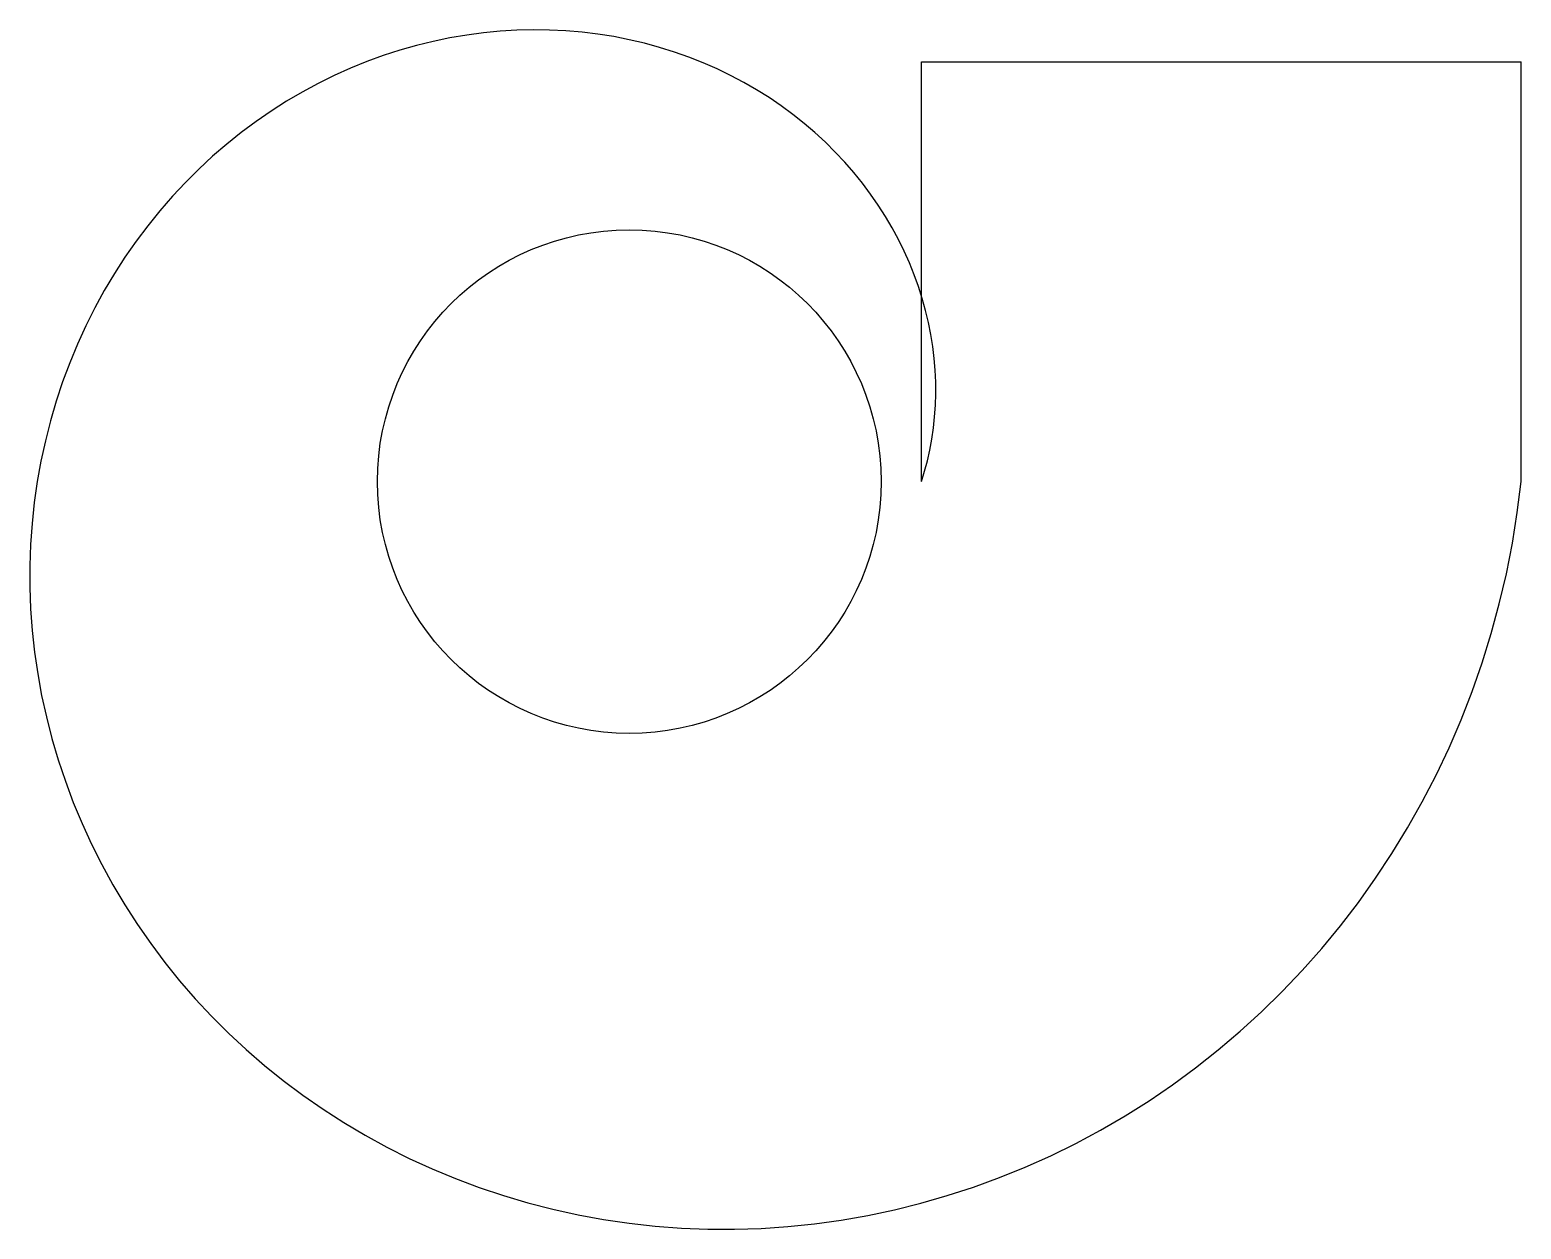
# Model space of a CAD drawing. Extents: x -714 to 1062, y -891 to 538.
import ezdxf

# ---------------------------------------------------------------- set-up
doc = ezdxf.new("R2010")
doc.units = 0

msp = doc.modelspace()

# ---------------------------------------------------------------- linework, layer by layer
at = {"layer": 'RODETE_REFERENCIA'}
msp.add_circle((0, 0), 300, dxfattribs=at)
at = {"layer": 'SALIDA'}
for p, q in [((348, 0), (348, 500)), ((348, 500), (1062.285714, 500)), ((1062.285714, 0), (1062.285714, 500))]:
    msp.add_line(p, q, dxfattribs=at)
at = {"layer": 'VOLUTA_EXTERIOR'}
msp.add_lwpolyline([(348, 0), (351.753844, 12.283515), (355.069464, 24.828876), (357.933166, 37.620292), (360.331829, 50.641336), (362.252934, 63.874966), (363.684594, 77.303547), (364.615572, 90.908872), (365.035315, 104.672192), (364.933972, 118.574235), (364.302422, 132.595238), (363.132293, 146.71497), (361.415984, 160.912763), (359.146688, 175.167544), (356.318406, 189.457857), (352.925972, 203.761905), (348.965061, 218.057572), (344.432213, 232.322461), (339.324842, 246.533929), (333.641251, 260.669114), (327.380644, 274.704978), (320.543135, 288.618335), (313.129757, 302.385891), (305.142472, 315.98428), (296.584175, 329.390097), (287.4587, 342.579939), (277.770822, 355.530439), (267.526259, 368.218306), (256.731675, 380.620361), (245.394676, 392.713574), (233.52381, 404.475103), (221.128558, 415.882331), (208.219336, 426.912905), (194.807484, 437.544772), (180.905254, 447.756216), (166.525808, 457.525896), (151.683199, 466.832884), (136.392364, 475.6567), (120.669106, 483.977348), (104.530078, 491.775351), (87.992769, 499.031789), (71.075482, 505.728331), (53.797316, 511.847269), (36.178143, 517.371552), (18.238588, 522.284819), (0, 526.571429), (-18.515568, 530.216492), (-37.285389, 533.205902), (-56.286089, 535.526362), (-75.493675, 537.165412), (-94.883569, 538.111462), (-114.430634, 538.353808), (-134.109211, 537.882666), (-153.893148, 536.689189), (-173.755841, 534.765493), (-193.670263, 532.104675), (-213.609004, 528.700838), (-233.544307, 524.549101), (-253.448106, 519.645624), (-273.292065, 513.987619), (-293.047619, 507.573365), (-312.686012, 500.402221), (-332.178337, 492.474637), (-351.495581, 483.792163), (-370.608663, 474.357457), (-389.48848, 464.174295), (-408.105943, 453.247568), (-426.432029, 441.583293), (-444.437816, 429.18861), (-462.09453, 416.071784), (-479.373589, 402.242202), (-496.246645, 387.710371), (-512.685627, 372.487911), (-528.662785, 356.587551), (-544.150734, 340.023116), (-559.122496, 322.809524), (-573.551544, 304.962766), (-587.411842, 286.499898), (-600.677889, 267.439027), (-613.324761, 247.799288), (-625.32815, 227.600833), (-636.664405, 206.864805), (-647.310574, 185.61332), (-657.244442, 163.869444), (-666.444565, 141.657165), (-674.890316, 119.001372), (-682.561915, 95.927821), (-689.440464, 72.463113), (-695.50799, 48.634656), (-700.747467, 24.470641), (-705.142857, 0), (-708.67914, -24.747621), (-711.34234, -49.741902), (-713.119557, -74.951886), (-713.998996, -100.346015), (-713.969989, -125.892172), (-713.023022, -151.557722), (-711.14976, -177.309549), (-708.343063, -203.114105), (-704.597013, -228.937448), (-699.906929, -254.745289), (-694.269383, -280.503039), (-687.682219, -306.17585), (-680.144561, -331.728667), (-671.656832, -357.126273), (-662.220759, -382.333333), (-651.839381, -407.314452), (-640.51706, -432.034212), (-628.259483, -456.457233), (-615.073663, -480.548213), (-600.967945, -504.271981), (-585.952001, -527.593551), (-570.036828, -550.478166), (-553.234747, -572.891351), (-535.559392, -594.798963), (-517.025704, -616.16724), (-497.64992, -636.962851), (-477.449564, -657.152947), (-456.443426, -676.705208), (-434.651557, -695.587894), (-412.095238, -713.76989), (-388.796973, -731.220757), (-364.78046, -747.910779), (-340.07057, -763.811007), (-314.693323, -778.893307), (-288.675859, -793.130403), (-262.046411, -806.495926), (-234.834277, -818.964449), (-207.069783, -830.511536), (-178.784253, -841.11378), (-150.009975, -850.748844), (-120.780161, -859.395498), (-91.12891, -867.03366), (-61.09117, -873.644427), (-30.702694, -879.210114), (0, -883.714286), (30.979674, -887.141787), (62.198415, -889.478777), (93.617683, -890.712753), (125.198354, -890.83258), (156.900776, -889.828516), (188.68481, -887.692237), (220.509888, -884.416854), (252.335061, -879.996937), (284.119054, -874.428534), (315.820315, -867.709183), (347.397073, -859.837929), (378.807394, -850.815336), (410.009229, -840.643498), (440.96048, -829.326045), (471.619048, -816.868152), (501.942892, -803.276541), (531.890088, -788.559484), (561.418885, -772.726803), (590.487762, -755.789869), (619.055483, -737.761596), (647.08116, -718.656434), (674.524304, -698.490364), (701.344887, -677.280885), (727.503396, -655.047), (752.96089, -631.809205), (777.679057, -607.589469), (801.620268, -582.411216), (824.747632, -556.299302), (847.025054, -529.279997), (868.417283, -501.380952), (888.88997, -472.631181), (908.409716, -443.061022), (926.944124, -412.702114), (944.461852, -381.587358), (960.932657, -349.750884), (976.327447, -317.228017), (990.618323, -284.055233), (1003.77863, -250.270121), (1015.782994, -215.911341), (1026.607371, -181.018578), (1036.229082, -145.6325), (1044.626856, -109.794707), (1051.780865, -73.547683), (1057.672762, -36.934747), (1062.285714, 0)], dxfattribs=at)

doc.saveas('drawing.dxf')
